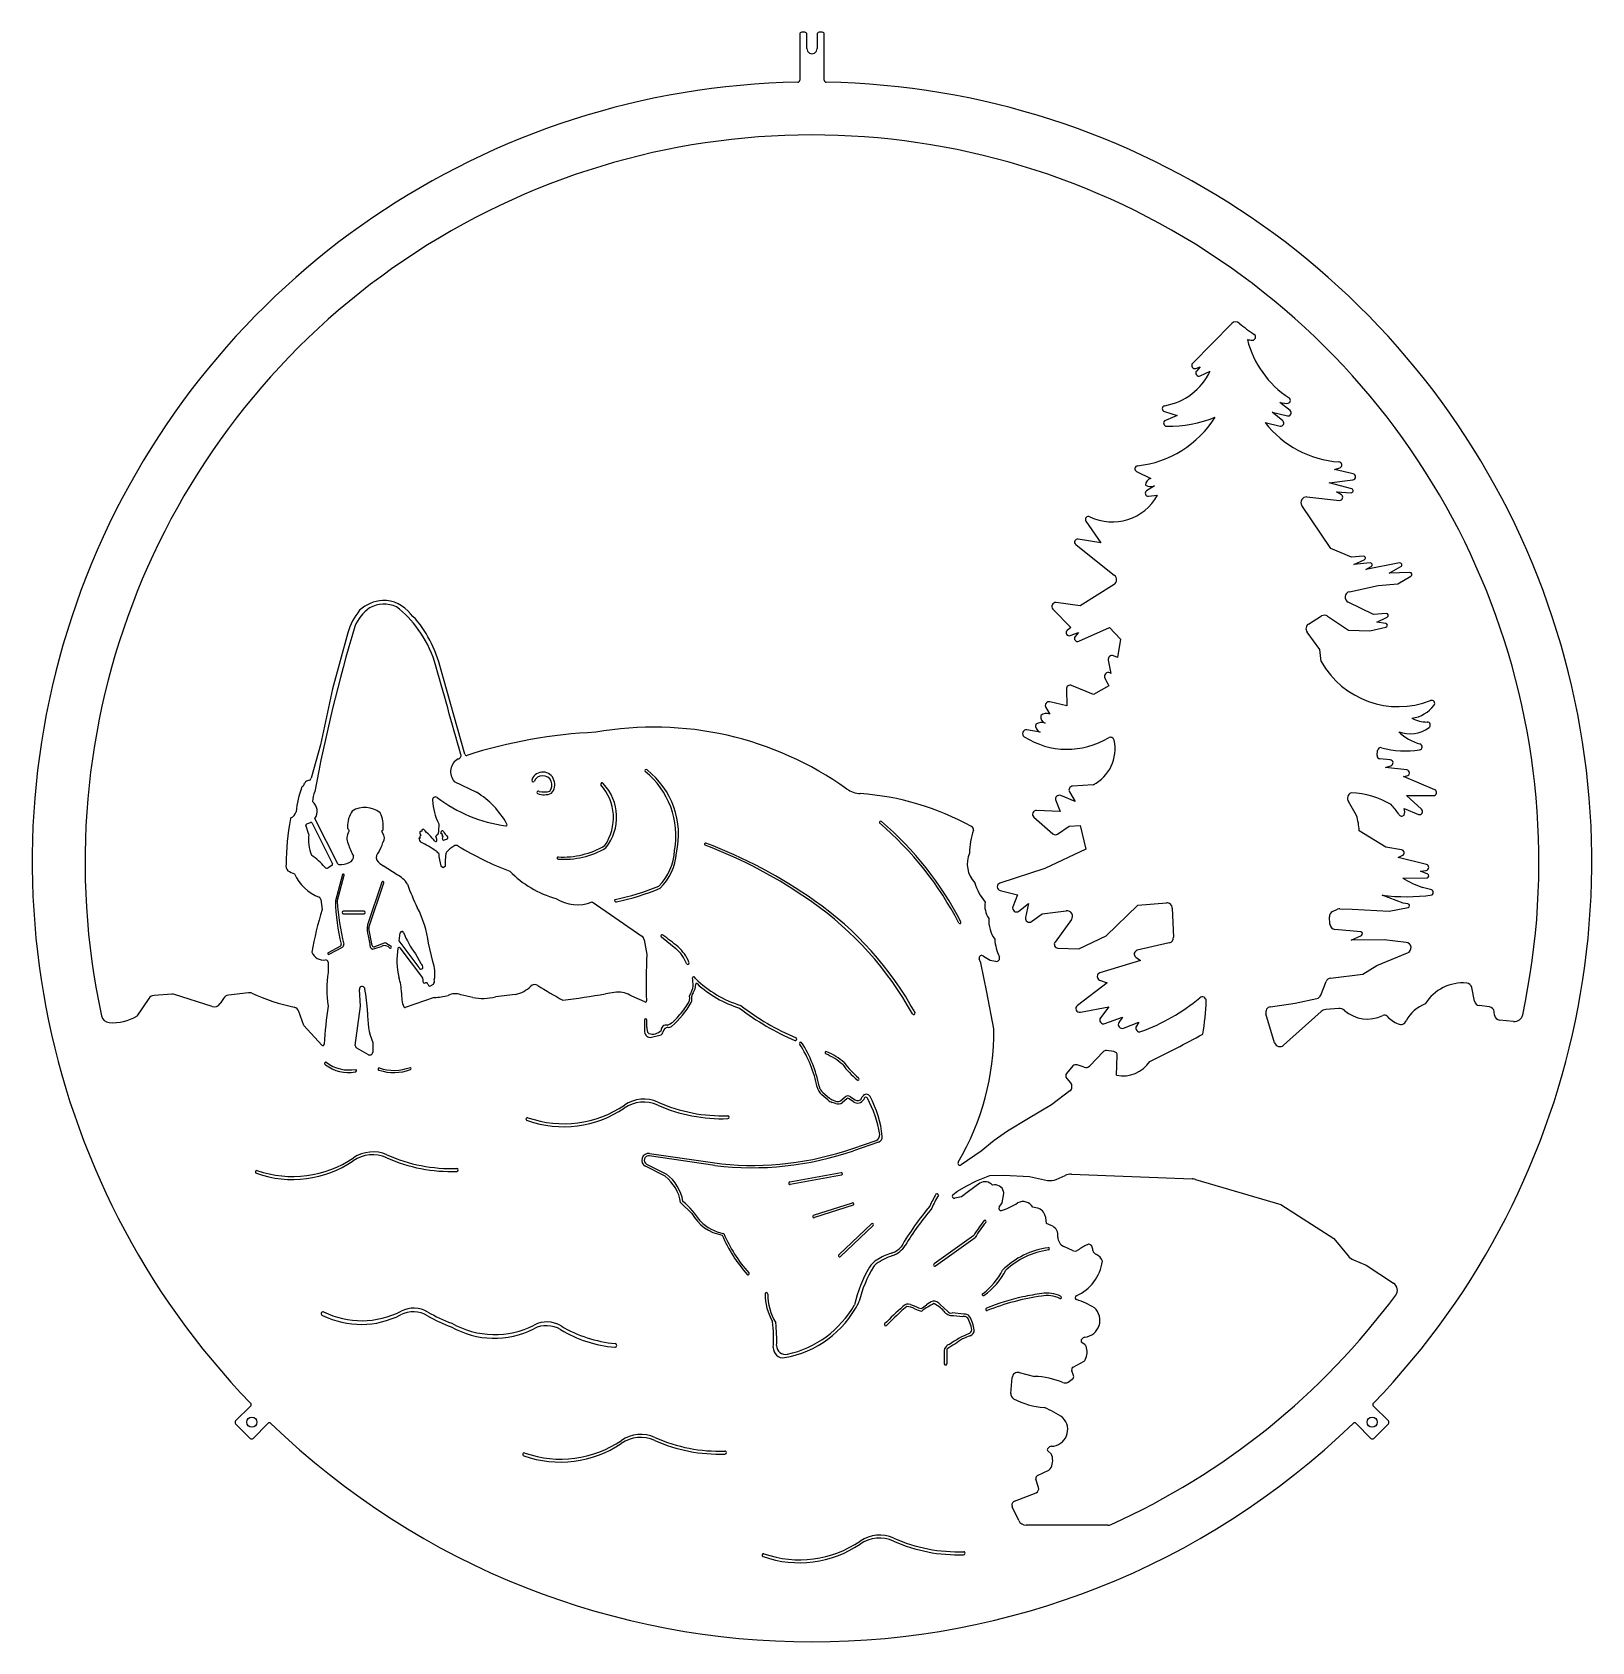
# Model space of a CAD drawing. Extents: x 0 to 13.3, y 0 to 13.8.
import ezdxf

# ---------------------------------------------------------------- set-up
doc = ezdxf.new("R2010")
doc.units = 0
doc.layers.add('WHITE', color=7, linetype='CONTINUOUS')

msp = doc.modelspace()

# ---------------------------------------------------------------- linework, layer by layer
at = {"layer": 'WHITE', "linetype": 'CONTINUOUS'}
for p, q in [((6.561859, 13.74359), (6.561859, 13.349444)), ((6.606215, 13.760435), (6.578704, 13.760435)), ((6.62306, 13.620065), (6.62306, 13.743591)), ((6.710651, 13.74359), (6.710651, 13.620065)), ((6.755008, 13.760435), (6.727496, 13.760435)), ((6.771853, 13.349444), (6.771852, 13.74359)), ((10.25489, 11.270178), (9.920503, 10.929106)), ((9.948145, 10.886497), (9.984377, 10.899958)), ((9.984377, 10.899958), (9.953674, 10.863114)), ((9.984472, 10.822783), (10.071617, 10.86257)), ((9.679808, 10.516477), (9.78913, 10.484526)), ((9.78913, 10.484526), (9.688646, 10.441463)), ((10.690802, 10.438661), (10.602193, 10.51345)), ((10.602193, 10.51345), (10.730904, 10.480248)), ((10.753771, 10.525675), (10.667739, 10.595292)), ((10.667739, 10.595292), (10.727786, 10.587555)), ((10.540063, 10.422968), (10.668169, 10.393419)), ((9.442427, 10.004445), (9.564793, 9.944461)), ((11.088982, 9.906599), (11.291595, 9.934622)), ((11.133328, 10.020576), (11.17865, 10.035913)), ((11.293545, 9.985829), (11.133328, 10.020576)), ((9.593876, 9.88215), (9.527739, 9.840815)), ((9.54476, 9.792928), (9.620812, 9.802442)), ((10.898703, 9.786945), (11.176058, 9.758307)), ((11.282207, 9.855425), (11.088982, 9.906599)), ((11.192655, 9.806175), (11.151242, 9.832405)), ((11.151242, 9.832405), (11.276892, 9.823484)), ((11.103735, 9.345489), (10.854691, 9.713408)), ((9.008555, 9.580466), (9.135634, 9.39446)), ((8.921187, 9.380072), (9.253529, 9.116757)), ((9.135634, 9.39446), (8.94154, 9.42615)), ((11.278933, 9.271235), (11.103735, 9.345489)), ((11.380125, 9.281944), (11.278933, 9.271235)), ((11.298187, 9.210621), (11.388465, 9.250923)), ((11.438129, 9.224188), (11.298187, 9.210621)), ((11.690764, 9.222892), (11.402416, 9.167127)), ((11.402416, 9.167127), (11.447962, 9.193996)), ((11.600945, 9.135024), (11.701928, 9.192812)), ((11.778821, 9.141176), (11.600945, 9.135024)), ((11.676541, 9.044927), (11.787689, 9.110942)), ((9.249377, 9.039697), (8.959016, 8.856691)), ((11.260989, 8.977166), (11.508286, 9.030188)), ((11.508286, 9.030188), (11.676541, 9.044927)), ((8.726761, 8.828775), (8.880043, 8.672429)), ((8.959016, 8.856691), (8.754257, 8.883787)), ((11.467052, 8.783353), (11.250284, 8.888383)), ((8.880043, 8.672429), (8.849194, 8.646251)), ((8.947247, 8.553969), (9.209091, 8.672429)), ((9.209091, 8.672429), (9.305612, 8.571518)), ((10.912084, 8.700713), (11.024066, 8.769624)), ((11.075018, 8.768733), (11.254025, 8.649756)), ((11.435194, 8.643727), (11.573228, 8.673777)), ((11.576004, 8.790484), (11.467052, 8.783353)), ((11.495623, 8.717009), (11.584119, 8.759604)), ((11.572134, 8.705752), (11.495623, 8.717009)), ((2.699124, 8.626001), (2.567678, 8.147504)), ((8.875165, 8.602044), (8.945856, 8.628553)), ((8.945856, 8.628553), (8.916764, 8.594612)), ((9.305612, 8.571518), (9.279287, 8.413576)), ((11.008472, 8.484517), (10.898887, 8.632279)), ((11.254025, 8.649756), (11.435194, 8.643727)), ((9.279287, 8.413576), (9.24399, 8.428708)), ((11.020049, 8.379834), (11.008472, 8.484517)), ((3.698055, 7.587592), (3.48435, 8.346199)), ((9.19928, 8.39243), (9.222256, 8.277572)), ((2.567678, 8.147504), (2.464157, 7.667341)), ((8.841691, 8.144291), (8.84495, 8.001172)), ((9.073087, 8.097692), (8.886681, 8.175073)), ((9.204709, 8.172273), (9.073087, 8.097692)), ((8.666096, 7.987093), (8.700168, 7.930971)), ((8.84495, 8.001172), (8.701486, 8.0356)), ((8.616808, 7.777421), (8.504705, 7.796438)), ((2.464157, 7.667341), (2.385546, 7.381855)), ((11.498702, 7.575946), (11.502618, 7.620707)), ((11.610475, 7.540047), (11.522357, 7.547755)), ((11.570062, 7.47483), (11.616023, 7.489304)), ((11.751499, 7.453645), (11.570062, 7.47483)), ((2.370832, 7.365913), (2.344907, 7.356486)), ((3.608323, 7.3553), (3.799917, 7.262482)), ((9.07027, 7.326074), (8.894096, 7.315059)), ((11.723786, 7.398366), (11.751824, 7.401992)), ((11.991327, 7.283758), (11.723786, 7.398366)), ((8.750336, 7.192287), (8.78852, 7.096848)), ((8.917456, 7.182807), (8.792997, 7.234416)), ((8.868144, 7.266021), (8.917456, 7.182807)), ((11.322654, 7.065328), (11.2546, 7.18256)), ((11.878542, 7.116782), (11.74966, 7.235689)), ((11.74966, 7.235689), (11.980871, 7.233817)), ((2.612078, 6.651062), (2.417203, 7.037313)), ((8.563402, 7.049582), (8.72663, 6.907906)), ((8.78852, 7.096848), (8.586297, 7.106638)), ((11.728339, 7.122968), (11.85118, 7.073517)), ((2.364364, 6.902086), (2.340888, 6.980059)), ((2.392773, 6.99977), (2.566038, 6.649877)), ((2.707971, 6.939381), (2.707419, 6.926676)), ((2.994608, 6.915275), (2.989911, 6.931519)), ((3.314244, 6.914191), (3.323842, 6.894284)), ((3.314357, 6.881377), (3.317932, 6.869461)), ((3.330935, 6.929155), (3.322485, 6.928505)), ((3.323842, 6.894284), (3.32303, 6.89421)), ((3.330684, 6.93554), (3.330935, 6.929155)), ((3.474555, 6.930928), (3.4716, 6.910242)), ((3.475141, 6.993048), (3.474555, 6.930928)), ((3.506471, 6.902558), (3.49465, 6.910242)), ((3.504107, 6.887192), (3.506471, 6.89783)), ((3.512972, 6.888374), (3.504107, 6.887192)), ((3.506471, 6.89783), (3.506471, 6.902558)), ((3.508835, 6.865324), (3.512972, 6.888374)), ((8.766242, 6.905573), (8.864929, 6.972685)), ((8.864929, 6.972685), (8.960433, 6.977467)), ((8.960433, 6.977467), (9.008192, 6.776885)), ((11.573411, 6.792776), (11.345059, 6.933067)), ((3.317932, 6.869461), (3.306703, 6.871234)), ((9.008192, 6.776885), (8.656761, 6.611932)), ((11.707326, 6.771092), (11.573411, 6.792776)), ((2.562261, 6.636888), (2.531125, 6.618008)), ((3.119092, 6.557532), (3.00199, 6.634665)), ((3.493468, 6.632458), (3.514745, 6.620637)), ((3.514745, 6.620637), (3.532476, 6.63364)), ((3.532476, 6.63364), (3.533658, 6.680331)), ((3.533658, 6.680331), (3.538586, 6.74088)), ((8.656761, 6.611932), (8.273026, 6.485933)), ((11.677523, 6.706031), (11.71346, 6.721508)), ((11.919892, 6.645875), (11.677523, 6.706031)), ((2.653648, 6.55887), (2.593127, 6.333805)), ((2.607395, 6.329968), (2.667917, 6.555033)), ((2.989438, 6.494511), (2.867678, 6.130115)), ((2.878444, 6.106387), (3.006254, 6.488892)), ((11.718676, 6.527831), (11.924736, 6.531953)), ((11.868076, 6.58896), (11.916714, 6.594782)), ((11.930596, 6.563251), (11.868076, 6.58896)), ((2.46741, 6.346579), (2.477842, 6.259991)), ((8.275078, 6.423529), (8.423016, 6.38549)), ((8.423016, 6.38549), (8.384449, 6.283835)), ((11.721764, 6.313669), (11.540042, 6.381948)), ((11.954935, 6.430947), (11.886707, 6.447361)), ((2.650659, 6.235333), (2.650659, 6.234647)), ((2.836881, 6.245333), (2.660659, 6.245333)), ((2.660659, 6.224647), (2.836881, 6.224647)), ((2.846881, 6.234647), (2.846881, 6.235333)), ((4.787114, 6.32524), (5.213168, 6.031514)), ((8.435054, 6.246795), (8.517972, 6.312443)), ((8.517972, 6.312443), (8.491951, 6.191029)), ((8.542889, 6.15791), (8.634848, 6.224788)), ((8.634848, 6.224788), (8.841227, 6.248783)), ((9.182704, 6.034865), (9.452974, 6.297832)), ((9.452974, 6.297832), (9.696227, 6.317294)), ((9.747236, 6.272215), (9.758069, 6.023014)), ((11.094307, 6.13367), (11.089938, 6.197459)), ((11.117295, 6.24362), (11.159707, 6.263194)), ((11.180867, 6.267527), (11.285321, 6.264551)), ((11.285321, 6.264551), (11.602313, 6.245546)), ((11.602313, 6.245546), (11.762472, 6.276896)), ((11.761256, 6.309005), (11.721764, 6.313669)), ((2.905691, 5.95327), (2.877944, 6.09894)), ((3.136803, 5.993725), (3.147164, 6.061068)), ((8.884816, 6.173856), (8.744464, 5.98247)), ((11.358802, 6.070426), (11.137358, 6.089798)), ((2.635, 5.94694), (2.531341, 5.890949)), ((2.538364, 5.877949), (2.652262, 5.93947)), ((2.871851, 6.036166), (2.88533, 5.965401)), ((3.010158, 5.973563), (2.925333, 5.942177)), ((3.067689, 5.945105), (3.022968, 5.972326)), ((3.307828, 5.765351), (3.136803, 5.993725)), ((3.142628, 5.931758), (3.336126, 5.676761)), ((3.424687, 5.815583), (3.389047, 5.972626)), ((5.2328, 6.001316), (5.256156, 5.877003)), ((5.378864, 6.026143), (5.503064, 5.925799)), ((8.76971, 5.93072), (8.948948, 5.925298)), ((8.948948, 5.925298), (9.182704, 6.034865)), ((9.721462, 5.974889), (9.447031, 5.911563)), ((11.275205, 5.99917), (11.364091, 6.039409)), ((11.559051, 6.000526), (11.275205, 5.99917)), ((11.746454, 5.979626), (11.559051, 6.000526)), ((2.529853, 5.809177), (2.529853, 5.721917)), ((3.277592, 5.881225), (3.32266, 5.797923)), ((8.110121, 5.805134), (8.096161, 5.839147)), ((8.162132, 5.552645), (8.110121, 5.805134)), ((8.132405, 5.861644), (8.191447, 5.827829)), ((8.191447, 5.827829), (8.236537, 5.817723)), ((9.474887, 5.823028), (9.128247, 5.71903)), ((9.434513, 5.854085), (9.474887, 5.823028)), ((11.377148, 5.708029), (11.496956, 5.78276)), ((11.496956, 5.78276), (11.758954, 5.888807)), ((3.339126, 5.668226), (3.339723, 5.645973)), ((5.671295, 5.669906), (5.664365, 5.680413)), ((9.126008, 5.657477), (9.190006, 5.633106)), ((11.016292, 5.528716), (11.061968, 5.644983)), ((11.100314, 5.674636), (11.377148, 5.708029)), ((1.194575, 5.53672), (1.041961, 5.526036)), ((1.538423, 5.430588), (1.216797, 5.534025)), ((1.850437, 5.548958), (1.677487, 5.527719)), ((2.806927, 5.435386), (2.797066, 5.576733)), ((3.438002, 5.507817), (3.189457, 5.421489)), ((3.35958, 5.632496), (3.363382, 5.633891)), ((3.382958, 5.622916), (3.38393, 5.618058)), ((3.405515, 5.607996), (3.429637, 5.621206)), ((3.766171, 5.507094), (3.663917, 5.531203)), ((4.132239, 5.532959), (3.961085, 5.512606)), ((4.994146, 5.55415), (4.902524, 5.539494)), ((5.238592, 5.470404), (5.125772, 5.519457)), ((5.639971, 5.488637), (5.639971, 5.518285)), ((8.221708, 5.239637), (8.162132, 5.552645)), ((9.190006, 5.633106), (8.935398, 5.439601)), ((12.330886, 5.47692), (12.306916, 5.594089)), ((0.99703, 5.500039), (0.895773, 5.349331)), ((1.634523, 5.500302), (1.606687, 5.455608)), ((2.322756, 5.268006), (2.279063, 5.388352)), ((2.76257, 5.098849), (2.806927, 5.435386)), ((8.961221, 5.381764), (9.204617, 5.428571)), ((9.204617, 5.428571), (9.133591, 5.335119)), ((10.622263, 5.12162), (10.547884, 5.36826)), ((10.586329, 5.428699), (10.796719, 5.45938)), ((11.020388, 5.388131), (10.699095, 5.100067)), ((10.796719, 5.45938), (10.982345, 5.499806)), ((11.170869, 5.413009), (11.058919, 5.404562)), ((12.458317, 5.428078), (12.371063, 5.439515)), ((12.502166, 5.356762), (12.499214, 5.385953)), ((2.476376, 5.10106), (2.322756, 5.268006)), ((5.23547, 5.315643), (5.23547, 5.214575)), ((5.256156, 5.25566), (5.256155, 5.315643)), ((9.170815, 5.284951), (9.321491, 5.340912)), ((9.321491, 5.340912), (9.290798, 5.294876)), ((9.329605, 5.246498), (9.46028, 5.29708)), ((9.46028, 5.29708), (9.440091, 5.263444)), ((12.665604, 5.30332), (12.544873, 5.314436)), ((2.910949, 5.123322), (2.910949, 5.039619)), ((5.293871, 5.168618), (5.365333, 5.185908)), ((2.875848, 5.018941), (2.774549, 5.075082)), ((9.156662, 5.044032), (9.042704, 4.924371)), ((9.248361, 5.045328), (9.184521, 5.053844)), ((9.270357, 4.844191), (9.276568, 5.01188)), ((8.89819, 4.922552), (8.843597, 4.858853)), ((8.993513, 4.912123), (8.933175, 4.932242)), ((6.759513, 4.695502), (6.816015, 4.647863)), ((8.871307, 4.710402), (8.715369, 4.590849)), ((8.844393, 4.81562), (8.877281, 4.779997)), ((6.802681, 4.632048), (6.749921, 4.676533)), ((6.870219, 4.600785), (6.840065, 4.610978)), ((6.846689, 4.630575), (6.876844, 4.620382)), ((6.913111, 4.627106), (6.950885, 4.658451)), ((6.963746, 4.642243), (6.926321, 4.611187)), ((7.022878, 4.616432), (6.985324, 4.643061)), ((6.996919, 4.660198), (7.034844, 4.633307)), ((7.090335, 4.646813), (7.097102, 4.659922)), ((7.113965, 4.647492), (7.108718, 4.637326)), ((8.715369, 4.590849), (8.518996, 4.474607)), ((8.518996, 4.474607), (8.338732, 4.365857)), ((7.015904, 4.218041), (7.214386, 4.286242)), ((7.23617, 4.271854), (7.022626, 4.198477)), ((8.225254, 4.28666), (8.111776, 4.195641)), ((8.338732, 4.365857), (8.225254, 4.28666)), ((5.836784, 4.072707), (5.275739, 4.154745)), ((5.278732, 4.175214), (5.894641, 4.085153)), ((8.111776, 4.195641), (7.942678, 4.077316)), ((5.412276, 3.979557), (5.243768, 4.06515)), ((5.253136, 4.083593), (5.421644, 3.998)), ((6.477179, 3.931163), (6.915932, 4.010936)), ((6.919632, 3.990584), (6.480879, 3.910811)), ((8.885316, 3.998358), (9.916101, 3.957454)), ((7.911418, 3.851071), (7.985887, 3.894215)), ((7.985887, 3.894215), (8.072177, 3.939725)), ((8.102911, 3.921403), (8.0048, 3.848707)), ((8.072177, 3.939725), (8.186063, 3.986143)), ((8.186063, 3.986143), (8.306816, 3.989372)), ((8.306816, 3.989372), (8.525497, 3.97696)), ((8.525497, 3.97696), (8.680395, 3.944749)), ((8.754447, 3.952975), (8.830937, 3.987713)), ((9.945237, 3.952662), (10.675665, 3.737593)), ((5.638697, 3.662542), (5.543975, 3.755543)), ((6.680927, 3.646322), (7.011835, 3.752029)), ((7.01813, 3.732324), (6.687222, 3.626617)), ((7.8734, 3.82399), (7.911418, 3.851071)), ((7.945106, 3.803197), (7.887005, 3.79213)), ((8.0048, 3.848707), (7.945106, 3.803197)), ((8.266252, 3.715113), (8.292632, 3.754024)), ((8.292632, 3.754024), (8.306292, 3.833887)), ((10.675665, 3.737593), (11.127802, 3.448579)), ((7.175441, 3.574198), (6.896631, 3.309213)), ((6.910881, 3.294218), (7.189692, 3.559203)), ((8.049835, 3.472952), (7.711588, 3.230297)), ((7.723646, 3.213489), (8.061893, 3.456144)), ((8.712563, 3.559573), (8.67089, 3.576241)), ((8.768292, 3.460338), (8.768292, 3.477259)), ((11.127802, 3.448579), (11.249691, 3.300171)), ((8.894099, 3.344811), (8.819143, 3.380148)), ((11.297339, 3.265124), (11.405515, 3.221269)), ((11.405515, 3.221269), (11.639199, 3.065596)), ((7.824902, 2.827508), (7.762836, 2.88304)), ((7.965238, 2.801287), (7.864185, 2.811066)), ((7.875228, 2.789215), (7.957283, 2.781274)), ((8.972594, 2.587284), (8.984909, 2.598268)), ((9.000964, 2.539333), (8.973715, 2.559899)), ((7.798176, 2.467188), (7.798176, 2.37554)), ((8.899163, 2.348646), (8.992322, 2.400242)), ((8.366293, 2.124166), (8.378527, 2.259223)), ((8.436844, 2.300888), (8.569706, 2.26841)), ((8.85709, 2.220526), (8.892529, 2.244302)), ((8.902543, 2.275916), (8.887218, 2.315852)), ((1.867308, 2.015795), (1.739474, 1.887961)), ((11.594237, 1.887961), (11.466403, 2.015795)), ((1.739474, 1.86414), (1.864141, 1.739474)), ((1.887961, 1.739474), (2.015795, 1.867308)), ((11.317916, 1.867308), (11.44575, 1.739474)), ((11.469571, 1.739474), (11.594237, 1.86414)), ((8.685589, 1.655781), (8.698641, 1.665879)), ((8.710545, 1.605968), (8.684797, 1.628384)), ((8.603699, 1.318279), (8.581487, 1.390966)), ((8.595691, 1.422847), (8.692222, 1.467819)), ((8.398637, 1.20281), (8.582717, 1.274894)), ((8.433757, 1.03751), (8.37939, 1.154885)), ((9.194763, 0.996395), (8.498112, 0.996395))]:
    msp.add_line(p, q, dxfattribs=at)
for centre in [(1.877635, 1.877635), (11.456076, 1.877635)]:
    msp.add_circle(centre, 0.043795, dxfattribs=at)
for centre, radius, start, end in [((6.606216, 13.743591), 0.016844, 0, 90.002041), ((6.578704, 13.74359), 0.016844, 90.000003, 179.999993), ((6.727496, 13.74359), 0.016844, 90, 179.999993), ((6.755008, 13.74359), 0.016844, 0, 90.000003), ((6.666856, 13.620065), 0.043795, 179.999991, 360), ((6.545014, 13.349444), 0.016845, -88.954673, 0), ((6.788696, 13.349444), 0.016844, 180, 268.954339), ((6.666856, 6.666856), 6.666856, 91.044537, 223.955455), ((6.666856, 6.666856), 6.666856, -43.955481, 88.955469), ((6.666856, 6.666856), 6.214725, -12.140159, 192.2323), ((10.288654, 11.237077), 0.047282, 49.643015, 135.567592), ((11.309947, 12.43892), 1.529888, -130.356974, -124.286025), ((10.433464, 11.153371), 0.026022, -92.634319, 55.713963), ((11.193899, 11.332076), 0.828804, -166.070848, -122.778296), ((10.44555, 11.416099), 0.289027, -101.188614, -92.633868), ((9.939085, 10.910891), 0.026021, 135.5708, 290.376478), ((9.589109, 11.093995), 0.535136, -79.942466, -25.623691), ((9.973665, 10.846455), 0.026022, 140.195164, 294.538083), ((10.731109, 10.613364), 0.026022, -97.337809, 57.227846), ((9.353102, 10.946516), 0.8982, -83.739864, -32.198605), ((9.687109, 10.541454), 0.026022, 100.057087, 253.706394), ((9.700621, 11.543793), 1.152271, -90.087724, -69.020937), ((10.737403, 10.505446), 0.026022, -104.462816, 51.022614), ((9.698896, 10.417545), 0.026022, 113.19848, 269.912328), ((11.23414, 10.964951), 0.880619, -142.014863, -94.037416), ((10.674017, 10.418776), 0.026022, -102.988696, 49.833595), ((9.453881, 10.027811), 0.026022, 96.259897, 243.886001), ((11.170306, 10.060561), 0.026022, -71.297246, 85.962205), ((9.572082, 9.891963), 0.053002, 97.905459, 182.785984), ((11.288029, 9.960398), 0.026022, -82.124709, 77.763226), ((9.234247, 10.015695), 0.441485, -115.899584, -28.883859), ((9.541531, 9.818749), 0.026022, 122.005183, 277.128094), ((9.563271, 9.955583), 0.079556, -123.688179, -67.374496), ((10.893847, 9.739913), 0.047283, 84.10543, 214.093774), ((11.178731, 9.784192), 0.026022, -95.895163, 57.650125), ((11.278044, 9.839705), 0.016262, -94.060819, 75.166605), ((9.030042, 9.595145), 0.026022, 64.099386, 214.339409), ((8.937347, 9.400468), 0.026022, 80.727475, 231.610075), ((11.381836, 9.265773), 0.016262, -65.945029, 96.040765), ((11.439699, 9.208002), 0.016262, -59.462333, 95.539024), ((11.693852, 9.206926), 0.016262, -60.221961, 100.945593), ((9.224166, 9.079697), 0.047282, -57.778128, 51.60976), ((11.779383, 9.124924), 0.016262, -59.286758, 91.98096), ((11.270901, 8.930934), 0.047283, 102.100902, 244.148353), ((3.223314, 8.475964), 0.54524, 141.049232, 164.027457), ((3.085026, 8.547559), 0.353233, 124.488611, 158.014796), ((3.015555, 8.584659), 0.318686, 93.533539, 132.735902), ((3.008804, 8.613348), 0.257122, 66.023542, 118.780604), ((3.001213, 8.611065), 0.291722, 37.388951, 91.040834), ((2.590455, 8.151361), 0.871238, 35.345288, 53.122667), ((8.749977, 8.851549), 0.032521, 82.436545, 224.448875), ((16.436452, 4.619484), 14.268863, 163.467593, 169.29914), ((2.734575, 8.255947), 0.729193, 27.436245, 46.88042), ((10.936865, 8.660444), 0.047283, 121.607323, 216.561767), ((11.048846, 8.729355), 0.047283, 56.389988, 121.60655), ((11.569768, 8.689663), 0.016259, -77.714295, 81.633609), ((11.577067, 8.774257), 0.016262, -64.299911, 93.746019), ((2.508839, 8.083374), 0.977176, 17.69758, 35.828467), ((2.587849, 8.116172), 0.925541, 14.390678, 30.932802), ((8.866028, 8.626409), 0.026021, 130.310681, 290.555756), ((8.936521, 8.577677), 0.026022, 139.399203, 294.341454), ((9.231176, 8.39881), 0.032528, 66.800924, 191.310144), ((-304.462993, -79.000576), 320.061793, 15.69602, 15.843632), ((9.199457, 8.253319), 0.033287, 46.76946, 191.344917), ((11.680549, 8.753788), 0.759018, -150.482868, -68.810269), ((8.874211, 8.145031), 0.032528, 67.456717, 181.302087), ((10.508935, 8.882485), 1.485061, -154.65465, -151.429618), ((8.693891, 8.003978), 0.032521, 76.493699, 211.278719), ((11.760301, 8.175164), 0.28123, -82.709647, -36.929679), ((11.964308, 8.021826), 0.026022, -36.929676, 111.189906), ((8.633668, 7.829904), 0.055125, 163.983875, 252.189868), ((8.626829, 7.777217), 0.082094, 65.641122, 124.202088), ((8.681341, 7.907155), 0.058892, 169.438808, 249.470725), ((8.672768, 7.859885), 0.076184, 68.921039, 130.34571), ((11.92743, 8.138423), 0.275579, -118.487023, -90.07147), ((11.927057, 7.836825), 0.026022, -53.903079, 89.935157), ((4.998481, 3.610906), 4.168552, 92.481356, 107.906186), ((5.315707, 4.987755), 2.831873, 54.394147, 100.122286), ((8.499269, 7.764368), 0.032527, 80.379389, 237.596135), ((8.848897, 8.315219), 0.684967, -122.403539, -59.018665), ((8.911154, 7.634026), 0.346629, -62.675035, 12.14117), ((9.218231, 7.700089), 0.032528, 12.140191, 120.981282), ((11.980099, 8.086709), 0.427149, -134.124949, -105.672735), ((11.779343, 8.039428), 0.276756, -110.436674, -53.904849), ((3.640072, 7.575141), 0.026536, -88.062268, 26.258338), ((3.712277, 7.591598), 0.014776, -164.268405, -72.093808), ((11.524625, 7.573678), 0.026022, 175.000006, 265.000002), ((11.528541, 7.618439), 0.026022, 74.741374, 175.000006), ((11.743103, 8.405002), 0.78928, -105.258174, -81.366519), ((11.857679, 7.650387), 0.026022, -81.366913, 74.328685), ((3.704267, 7.438515), 0.127003, 119.893556, 220.936118), ((4.365934, 7.336717), 0.099198, 16.925797, 158.117476), ((5.249028, 7.446301), 0.010823, 47.733592, 216.350528), ((4.797857, 6.890886), 0.7051, -10.28732, 51.133766), ((4.820692, 6.89987), 0.705099, -12.787306, 51.843863), ((11.608207, 7.514124), 0.026022, -72.520262, 85.000004), ((11.748481, 7.427798), 0.026022, -82.619514, 83.339919), ((3.051331, 7.017553), 0.799207, 158.70745, 174.466425), ((2.262489, 7.364205), 0.071679, -51.938461, -18.304214), ((2.352986, 7.334269), 0.023641, 109.982505, 161.696101), ((2.362753, 7.388131), 0.023641, -70.017515, -15.395374), ((4.284621, 7.366083), 0.01316, 144.689328, 305.361265), ((4.365423, 7.325328), 0.079104, -42.139307, 157.694936), ((4.364204, 7.326129), 0.104381, -44.056034, 22.217169), ((4.872161, 7.331315), 0.011949, 28.864517, 207.243658), ((4.549424, 7.044867), 0.419957, -34.531295, 41.994927), ((4.576802, 7.049271), 0.419957, -38.5313, 43.262188), ((8.896117, 7.282603), 0.032519, 93.562725, 210.658785), ((2.608652, 7.181284), 0.211909, 155.563878, 179.503604), ((2.327358, 7.099049), 0.109011, -34.494585, 50.463556), ((3.446878, 7.198973), 0.023641, 52.686137, 192.52877), ((3.950494, 7.221554), 0.527423, -176.988503, -154.326053), ((4.205962, 8.193783), 1.2277, -127.345879, -97.344911), ((3.41256, 6.633467), 0.738718, 28.938661, 58.374574), ((4.327278, 7.260741), 0.011886, 52.559376, 236.406556), ((4.376283, 7.413198), 0.171608, -108.898259, -68.485249), ((4.375585, 7.431248), 0.166226, -104.308318, -73.037609), ((7.09582, 7.486729), 0.236412, -123.760723, -93.971399), ((6.921114, 4.97027), 2.286104, 60.965565, 86.028588), ((8.780538, 7.204368), 0.032528, 67.479215, 201.802175), ((11.292493, 7.211847), 0.047892, 109.440961, 217.69916), ((11.258622, 6.560876), 0.696363, 58.82818, 88.524449), ((10.376459, 6.089731), 1.637829, 37.050506, 40.651134), ((11.981081, 7.259839), 0.026022, -90.461967, 66.810998), ((4.302242, 6.642696), 2.131651, 169.338448, 179.941108), ((2.217217, 7.035216), 0.01, 117.189371, 169.338448), ((2.172578, 7.122115), 0.087693, -62.81063, -18.272687), ((2.939957, 6.964784), 0.24541, 145.912416, 179.879594), ((2.844691, 6.926877), 0.206013, 51.095947, 121.609556), ((2.75664, 6.973398), 0.24541, -7.670042, 27.626543), ((8.584735, 7.074143), 0.032532, 87.248621, 229.022085), ((10.768377, 6.903406), 0.577444, 2.94434, 16.28472), ((11.709688, 7.086776), 0.028003, -158.58887, -45.317788), ((11.665755, 7.093747), 0.069069, -22.904198, 25.028823), ((11.860897, 7.097656), 0.026022, -111.927473, 47.305739), ((2.350464, 6.982942), 0.01, 105.792697, 196.755711), ((2.289965, 7.196844), 0.212293, -74.207301, -65.027988), ((2.728348, 6.861474), 0.366243, 173.633542, 201.676758), ((2.383812, 6.995332), 0.01, 26.344279, 114.972013), ((2.794112, 6.870243), 0.103442, 146.937847, 207.776911), ((2.737933, 6.971334), 0.043803, -172.081524, -133.158216), ((2.96812, 6.965248), 0.040156, -57.13496, -37.786235), ((2.9467, 6.871208), 0.065093, -37.152727, 42.608688), ((3.323252, 6.918534), 0.01, 94.398476, 205.740334), ((3.323935, 6.884251), 0.01, 95.19419, 196.699778), ((3.340677, 6.935932), 0.01, 47.289181, 182.245607), ((2.5464, 6.075509), 1.180984, 40.686538, 47.289177), ((3.472043, 6.871382), 0.027344, 104.711952, 144.679238), ((3.357388, 6.842463), 0.102606, 5.871092, 25.844119), ((3.456247, 6.910376), 0.015354, -54.794302, -0.499718), ((3.276656, 6.948473), 0.221321, -9.947261, -6.297051), ((3.506582, 6.923101), 0.01, 32.151846, 173.702952), ((3.729932, 7.06349), 0.253807, -147.848155, -134.661757), ((3.544496, 6.875852), 0.01, -61.19174, 45.338243), ((4.050289, 6.986074), 0.01, -97.344908, 28.938659), ((7.252411, 7.006136), 0.009707, 40.388761, 217.180878), ((5.384925, 4.831905), 2.856656, 27.35653, 49.381132), ((5.40305, 4.841493), 2.856656, 27.354704, 49.460309), ((8.66765, 6.730015), 0.6541, 161.384167, 178.926409), ((8.019699, 6.942901), 0.028369, -8.275802, 67.313442), ((8.747951, 6.932472), 0.032528, -130.955343, -55.784714), ((3.117794, 6.938006), 0.431097, -164.394531, -149.536408), ((3.002372, 6.705672), 0.061288, 127.898612, 203.031311), ((2.642594, 6.940399), 0.372156, -30.051027, -16.951022), ((3.349404, 6.869682), 0.042729, 177.918786, 232.334121), ((2.983349, 6.11037), 0.801183, 54.525324, 64.89346), ((3.449508, 6.851936), 0.01, -139.313463, 5.871094), ((3.393672, 6.672595), 0.10549, 39.288371, 58.804844), ((3.518382, 6.862193), 0.010047, 161.847454, 259.310139), ((3.440432, 7.06508), 0.225955, -70.322016, -61.191734), ((3.553313, 6.739681), 0.014776, 140.058614, 175.346298), ((3.728585, 6.592921), 0.243377, 120.363132, 140.059477), ((3.623488, 6.772319), 0.035462, 58.81687, 120.363111), ((5.025651, 9.089104), 2.672591, -121.183134, -110.62381), ((4.537205, 7.410503), 0.701955, -93.32339, -59.318247), ((4.547135, 7.391354), 0.701955, -94.111964, -59.318252), ((5.017958, 6.791991), 0.474435, -44.32879, -3.26546), ((5.035183, 6.779095), 0.474435, -45.328796, -4.265398), ((5.757283, 6.818722), 0.008876, 77.257424, 235.023989), ((4.241889, 2.867954), 4.222816, 54.968636, 69.043824), ((4.264812, 2.87784), 4.222816, 54.968643, 69.274333), ((11.703167, 6.745408), 0.026022, -66.698454, 80.801593), ((2.236892, 6.634011), 0.067185, 170.684361, 218.489473), ((1.884578, 6.062959), 0.832659, 42.206283, 52.799844), ((2.518867, 6.638223), 0.023641, -137.793311, -58.768408), ((2.557076, 6.645439), 0.01, -58.768195, 26.344282), ((2.621006, 6.655567), 0.01, -153.227652, -93.787505), ((2.633601, 6.84582), 0.200669, -93.787508, -67.214327), ((2.693842, 6.710909), 0.053059, -70.770137, 9.256685), ((3.071999, 6.77494), 0.156775, -143.503421, -116.523127), ((3.940183, 6.763287), 0.465479, -177.05762, -163.676305), ((4.496353, 6.700463), 0.009268, 89.017287, 272.76816), ((8.226348, 6.649553), 0.232014, 156.445597, 223.521352), ((11.913623, 6.62062), 0.026022, -83.178661, 76.060316), ((2.407572, 6.991034), 0.457077, -119.239984, -111.060349), ((2.589183, 6.719132), 0.37886, -155.909399, -111.15274), ((2.660725, 6.556736), 0.007391, -13.319738, 163.218015), ((2.997662, 6.491152), 0.008884, -14.735213, 157.783157), ((3.04119, 6.385054), 0.189254, 28.59546, 65.69305), ((4.989884, 7.131254), 1.899272, -159.806307, -153.329383), ((4.694657, 7.171543), 0.844586, -136.277127, -104.938236), ((8.540446, 6.638088), 0.50462, -162.908772, -141.412309), ((8.283177, 6.455031), 0.032527, 108.185288, 255.581303), ((12.279954, 7.484177), 1.108887, -120.4086, -110.770906), ((11.924411, 6.548212), 0.016262, -88.852965, 67.646048), ((2.443939, 6.343751), 0.023641, 6.869801, 68.848228), ((4.115357, 6.347605), 1.522293, -179.480614, -165.391668), ((4.486652, 6.435577), 1.882221, -176.783522, -165.531562), ((4.661041, 6.637751), 0.336983, -123.114532, -68.029744), ((4.990409, 6.336781), 0.011019, 126.28727, 296.207972), ((4.580645, 8.322206), 2.017256, -78.46911, -67.354671), ((4.592033, 8.303437), 2.017256, -78.46911, -67.354671), ((5.043208, 3.994438), 2.861687, 28.929297, 54.897082), ((11.743965, 8.114127), 1.744141, -96.714315, -82.630413), ((11.951577, 6.405004), 0.026159, -51.991732, 82.625008), ((5.553739, 5.332538), 3.212679, 163.220744, 169.900345), ((2.660659, 6.235333), 0.01, 90, 180), ((2.660659, 6.234647), 0.01, 180, 270), ((2.836881, 6.235333), 0.01, 0, 90), ((2.836881, 6.234647), 0.01, -90, 0), ((2.387537, 5.825611), 1.012244, 8.351004, 26.593259), ((5.020286, 3.984552), 2.861687, 28.929297, 54.897082), ((8.347487, 6.29563), 0.203377, 172.166251, 213.17628), ((8.414863, 6.272299), 0.032528, 159.227828, 308.368124), ((8.846687, 6.201817), 0.047282, -36.254346, 96.631945), ((9.699998, 6.270162), 0.047282, 2.488795, 94.573747), ((11.137109, 6.20069), 0.047282, 114.77499, 183.918348), ((11.179521, 6.220264), 0.047282, 88.36824, 114.77575), ((11.759349, 6.292855), 0.016262, -78.926787, 83.264176), ((3.026737, 6.090113), 0.164012, 165.883406, 199.203222), ((2.892458, 6.101705), 0.014776, 161.52344, 190.784355), ((3.161768, 6.058822), 0.014776, 20.355431, 171.253811), ((3.816328, 6.30167), 0.683382, -159.644599, -142.03044), ((7.930518, 6.150649), 0.010354, -144.342975, 19.590184), ((8.472415, 6.173299), 0.295359, 177.857839, 214.592899), ((8.523756, 6.18421), 0.032528, 167.898083, 306.03631), ((11.141479, 6.136901), 0.047283, -176.080926, -94.999785), ((11.357384, 6.054226), 0.016265, -65.647356, 85.000004), ((2.627978, 5.95994), 0.014776, -61.624524, 14.608327), ((2.641027, 5.960271), 0.023641, -61.624524, 12.308022), ((2.929116, 5.960013), 0.044116, 172.985367, 242.332983), ((2.920205, 5.956035), 0.014776, -169.215267, -69.695653), ((2.811754, 6.355979), 0.445693, -77.445825, -67.090513), ((3.012472, 5.893297), 0.058821, 38.555485, 117.564821), ((3.015286, 5.959705), 0.014776, 58.671422, 110.304344), ((3.061604, 5.93843), 0.009032, -110.30442, 47.648042), ((3.796714, 5.82536), 0.678145, 171.161628, 192.279153), ((3.135078, 5.927362), 0.008737, 30.210995, 165.457787), ((5.186331, 5.992586), 0.047282, 10.640602, 55.417783), ((5.385027, 6.034212), 0.010154, 49.49435, 232.632221), ((3.422502, 3.3665), 3.321954, 50.812058, 53.646912), ((5.287482, 5.675069), 0.330668, 21.785926, 49.310544), ((5.290545, 5.678085), 0.350174, 21.980601, 48.727994), ((8.661175, 6.040435), 0.433303, -175.390287, -154.870949), ((8.770695, 5.963233), 0.032529, 143.744344, 268.264914), ((9.710831, 6.02096), 0.047282, -77.006111, 2.489133), ((11.741214, 5.932635), 0.047282, -67.963532, 83.636765), ((2.492815, 5.93861), 0.11055, -157.282007, -82.50121), ((2.509853, 5.809177), 0.02, 0, 97.49879), ((2.534713, 5.884373), 0.00739, 117.144133, 299.607389), ((3.300635, 5.765246), 0.039407, -10.650902, 56.019068), ((3.163494, 5.714474), 0.280079, -11.540774, 21.161573), ((8.62121, 5.648098), 3.372831, 176.108505, 182.855504), ((5.60496, 5.803362), 0.011821, -151.894324, 29.331798), ((8.117611, 5.845033), 0.022244, 48.312456, 195.343785), ((8.242742, 5.845406), 0.028369, -102.633444, 22.864375), ((9.454346, 5.879868), 0.032528, 102.994657, 232.431966), ((3.457844, 5.578651), 0.938985, 171.22382, 188.776175), ((2.716656, 5.538075), 0.441262, 1.516462, 18.917661), ((3.325172, 5.768385), 0.017607, -170.074858, -36.297285), ((3.324355, 5.66783), 0.014776, 1.535712, 37.192095), ((3.354493, 5.646369), 0.014776, -178.463828, -69.863456), ((3.397869, 5.647802), 0.041431, -39.936325, 14.878707), ((5.655811, 5.675536), 0.009847, 29.686843, 178.156063), ((2.564775, 5.376043), 3.095746, 4.311745, 5.557558), ((6.339372, 6.352817), 0.955351, -134.370869, -107.184154), ((9.137587, 5.687875), 0.032525, 106.688614, 249.146041), ((11.105977, 5.627694), 0.047282, 96.87855, 158.552077), ((1.046088, 5.467078), 0.059103, 94.004153, 146.103894), ((1.198702, 5.477761), 0.059103, 72.171815, 94.003854), ((1.684691, 5.469057), 0.059103, 97.001359, 148.08525), ((1.857641, 5.490296), 0.059103, 69.003986, 97.001359), ((2.611105, 7.138168), 1.752974, -114.691986, -102.217104), ((2.821033, 5.579178), 0.024091, 19.794649, 185.824649), ((1.311188, 5.305533), 1.558207, 2.863462, 10.419335), ((3.452096, 5.53294), 0.294813, 176.730723, 200.986316), ((3.368469, 5.620018), 0.014776, 11.310845, 110.136959), ((3.398419, 5.620956), 0.014776, -168.689155, -61.295214), ((3.40332, 6.171055), 0.664144, -87.006674, -76.73875), ((3.616305, 5.42082), 0.120214, 66.667751, 120.291476), ((3.848593, 6.041539), 0.540763, -98.767173, -77.993374), ((4.062225, 5.814893), 0.290497, -76.053461, -46.515192), ((4.297032, 5.569258), 0.049329, 58.261584, 135.029385), ((5.757298, 7.810672), 2.625814, -123.109234, -117.722148), ((3.801418, 11.835605), 6.39167, -83.402239, -80.080051), ((5.00544, 5.329959), 0.224475, 57.584155, 92.883874), ((5.532961, 5.503664), 0.088556, -39.944053, 12.84875), ((5.408865, 5.652192), 0.246741, -31.476354, -10.130802), ((5.687253, 5.518285), 0.047282, 142.672202, 180.000005), ((5.559605, 5.615625), 0.113245, -37.327807, 3.786999), ((5.67877, 5.622989), 0.006168, 34.891614, 178.931224), ((6.329561, 6.330595), 0.955351, -132.52498, -107.184154), ((8.884292, 6.833842), 1.723587, -69.808212, -50.377252), ((10.00422, 5.481176), 0.032529, -1.545088, 129.622408), ((10.972283, 5.546005), 0.047282, -77.713965, -21.447931), ((12.23212, 5.254168), 0.378952, 85.075136, 148.114797), ((12.260593, 5.584613), 0.047282, 11.561553, 85.075129), ((1.556518, 5.486853), 0.059103, -107.828322, -31.914978), ((2.223508, 5.368182), 0.059103, 19.953688, 73.649001), ((5.856686, 4.93472), 3.364296, 171.4416, 177.03991), ((3.510676, 5.357305), 0.643755, 177.679052, 201.313169), ((3.186176, 5.430935), 0.01, -159.013688, -70.846129), ((5.24258, 5.479575), 0.01, -113.498723, 2.855509), ((4.976722, 5.835568), 0.754231, -49.550962, -29.389552), ((4.966518, 5.85483), 0.754231, -43.551172, -32.750199), ((5.592688, 5.488637), 0.047282, -29.389529, 0), ((7.386087, 7.159526), 2.19673, -127.549124, -113.193812), ((7.395898, 7.181749), 2.19673, -127.549124, -113.196647), ((7.535713, 5.375244), 0.012583, -149.386061, 16.043631), ((8.955079, 5.413707), 0.032524, 127.236248, 280.88541), ((8.067139, 5.53343), 1.970314, -9.895693, -1.545214), ((10.593152, 5.381912), 0.047282, 98.296946, 196.781753), ((11.063813, 5.339696), 0.06505, 94.314844, 131.878262), ((11.175765, 5.348142), 0.065051, 49.155615, 94.316026), ((11.414624, 5.624444), 0.300186, -130.842698, -63.999095), ((12.033438, 5.149328), 0.32891, 111.977092, 150.805604), ((12.377209, 5.486396), 0.047282, -168.438452, -97.468074), ((12.452171, 5.381196), 0.047282, 5.774692, 82.532293), ((0.663592, 5.36536), 0.072, -167.768368, -93.368461), ((0.684256, 5.716419), 0.423666, -93.368621, -60.049289), ((5.245813, 5.31538), 0.010346, 1.456405, 178.543595), ((5.314241, 5.241117), 0.059878, 165.943801, 223.179981), ((5.421003, 5.229376), 0.043406, 77.530393, 183.88103), ((5.438419, 5.208027), 0.045539, 95.689764, 167.499974), ((5.34607, 5.467564), 0.213183, -66.705347, -38.394063), ((5.441505, 5.290396), 0.037826, -101.592687, -49.550962), ((6.027813, 5.216108), 2.194021, -30.55159, 0.614444), ((9.159499, 5.315449), 0.032529, 142.792805, 290.357277), ((9.317863, 5.276833), 0.032528, 146.309277, 291.160815), ((9.467984, 5.246708), 0.032528, 149.03649, 290.194892), ((11.560481, 5.325404), 0.032528, 44.326913, 116.00027), ((11.813117, 5.572172), 0.320631, -135.673131, -115.160808), ((11.697659, 5.330611), 0.052933, -113.211278, -23.198044), ((12.549208, 5.361519), 0.047282, -174.226032, -95.260528), ((12.672205, 5.375017), 0.072, -95.260437, -12.139929), ((2.485074, 5.109064), 0.011821, -137.380037, -2.960086), ((2.786009, 5.09576), 0.023641, 172.491402, 241.00401), ((5.282752, 5.214575), 0.047282, -179.999995, -76.399321), ((5.302784, 5.300275), 0.105184, -107.829789, -44.585574), ((5.356438, 5.222673), 0.037826, -76.399126, -7.274332), ((6.524474, 5.152042), 0.012228, -106.887675, 59.760772), ((6.572143, 5.114622), 0.011619, 61.152779, 217.757044), ((5.672078, 4.533348), 1.05987, 11.351517, 32.801254), ((5.686548, 4.551138), 1.05987, 10.817266, 32.769179), ((4.171656, 15.947384), 12.234463, -63.893923, -61.506936), ((10.667531, 5.135272), 0.047282, -163.218162, -48.121197), ((2.510916, 4.944121), 0.011077, 69.900778, 259.052666), ((2.707856, 5.202769), 0.314525, -127.882769, -79.363519), ((2.887307, 5.039619), 0.023641, -118.994718, 0), ((6.789072, 5.035525), 0.010322, 65.645543, 243.833319), ((6.577331, 4.540127), 0.528444, 48.176124, 66.916332), ((6.582492, 4.548771), 0.539096, 48.266236, 66.977458), ((9.180217, 5.021599), 0.032531, 82.397605, 136.397266), ((9.244062, 5.013085), 0.032528, -2.121283, 82.404689), ((9.325693, 5.114949), 0.276353, -101.550747, -33.836259), ((2.701946, 5.181491), 0.314525, -127.882769, -79.363519), ((2.761622, 4.883379), 0.011128, -98.381224, 67.33467), ((2.966189, 4.896011), 0.00948, 85.937601, 274.062399), ((3.092638, 5.283962), 0.398845, -108.38218, -69.331362), ((3.092638, 5.265049), 0.398845, -108.38218, -69.331362), ((3.228926, 4.901331), 0.010468, -64.607821, 64.607821), ((7.548605, 5.39743), 0.773212, -143.169005, -129.997307), ((7.649959, 5.500204), 0.896478, -142.22607, -130.715701), ((7.059042, 4.812346), 0.010378, -135.650237, 53.737077), ((8.868295, 4.837684), 0.032528, 139.399012, 222.710202), ((8.922888, 4.901383), 0.032528, 71.563518, 139.399012), ((9.008464, 4.956979), 0.047283, -108.434259, -43.601992), ((6.824211, 4.764644), 0.115251, -168.648494, -130.135432), ((6.820469, 4.767799), 0.094565, -169.182751, -130.135535), ((7.130714, 4.642573), 0.037826, 28.308016, 152.699411), ((8.842538, 4.747926), 0.047282, -52.523544, 42.710541), ((4.542354, 5.328676), 0.925348, -109.460452, -55.842903), ((4.544127, 5.35409), 0.925348, -109.290087, -55.842851), ((5.227825, 4.318411), 0.295515, 66.031366, 124.157116), ((5.229598, 4.343825), 0.295515, 66.031366, 124.157116), ((5.898901, 5.827897), 1.356421, -113.968626, -87.973688), ((5.900675, 5.853311), 1.356421, -113.968636, -88.018056), ((6.876971, 4.72016), 0.115251, -130.135694, -108.676796), ((6.876971, 4.72016), 0.094565, -130.135535, -108.676939), ((6.888956, 4.656215), 0.058512, -108.677039, -50.314113), ((6.888956, 4.656215), 0.037826, -108.676653, -50.313936), ((6.97504, 4.629342), 0.037826, 54.660944, 129.686064), ((6.97504, 4.629342), 0.017146, 53.144138, 131.201957), ((7.056723, 4.664162), 0.058512, -125.33989, -27.300246), ((7.056723, 4.664162), 0.037826, -125.339889, -27.300584), ((7.127095, 4.640715), 0.014776, 29.257463, 152.700361), ((6.349451, 4.20508), 0.906127, 8.427984, 29.257478), ((6.366252, 4.230814), 0.906127, 5.730528, 28.308007), ((4.233803, 4.468879), 0.01269, 68.581396, 271.198989), ((5.946073, 4.485046), 0.012746, -86.451518, 83.183755), ((7.199021, 4.330958), 0.047282, -71.036919, 8.427979), ((7.220805, 4.31657), 0.047282, -71.036919, 5.730537), ((2.227289, 4.903135), 0.925348, -109.290074, -55.842879), ((2.910987, 3.867455), 0.295514, 66.031366, 124.157106), ((2.912761, 3.892869), 0.295515, 66.031366, 124.157137), ((3.582064, 5.376941), 1.356421, -113.968636, -87.973667), ((3.583837, 5.402355), 1.356421, -113.968613, -88.018026), ((5.270266, 4.117318), 0.058512, 81.680901, 243.072007), ((5.270266, 4.117318), 0.037826, 81.6809, 243.072007), ((6.158363, 6.693971), 2.640916, -96.994149, -70.897517), ((6.151641, 6.713534), 2.640916, -95.584556, -70.897517), ((1.920474, 4.017297), 0.01249, 84.82946, 254.951088), ((2.225516, 4.87772), 0.925348, -109.460449, -55.842879), ((3.630151, 4.034064), 0.012696, -90.570767, 87.304693), ((5.207767, 3.708026), 0.360318, 9.157723, 53.58847), ((6.916993, 4.000617), 0.010374, -75.263806, 95.872774), ((7.932512, 4.091843), 0.017731, 149.447435, 304.983443), ((8.880558, 3.878453), 0.12, 87.727544, 114.425217), ((5.188409, 3.697223), 0.360317, 9.314632, 51.588492), ((6.47766, 3.920738), 0.010436, 92.643866, 287.965407), ((8.145739, 3.846373), 0.086393, 41.310326, 119.718053), ((8.230688, 3.828316), 0.077721, 15.861598, 104.954222), ((8.704826, 4.062235), 0.12, -101.747378, -65.574778), ((9.911343, 3.837548), 0.12, 73.593308, 87.727544), ((4.985941, 3.105624), 0.87683, 33.922043, 48.800705), ((7.015383, 3.742304), 0.010351, -74.614321, 110.046131), ((9.647811, 2.071623), 2.574356, 140.021327, 149.557565), ((8.31726, 3.45842), 0.695524, 148.085474, 157.404769), ((8.338419, 3.450265), 0.695523, 148.241969, 158.433806), ((7.735878, 3.819011), 0.011468, -13.460636, 141.742968), ((7.883687, 3.809548), 0.017731, 125.463299, 280.785205), ((8.166427, 4.125132), 0.453029, -74.749447, -55.287679), ((8.271338, 3.839866), 0.035461, -9.706803, 15.861873), ((8.469574, 3.663286), 0.100203, 30.614913, 116.792246), ((5.962445, 3.841672), 0.370001, -151.044132, -99.91268), ((5.97613, 3.855611), 0.370001, -135.212312, -99.91268), ((6.682664, 3.636019), 0.010449, 99.565501, 295.86579), ((9.66041, 2.047294), 2.574357, 139.887662, 148.580315), ((8.967968, 2.931832), 1.06573, 141.004193, 149.486149), ((8.980027, 2.915023), 1.06573, 141.004193, 149.486149), ((8.145457, 3.593863), 0.010348, -52.544691, 123.855347), ((8.280928, 3.705163), 0.017731, 145.864142, 285.250528), ((8.55341, 3.585752), 0.128586, 43.358428, 88.930591), ((8.483374, 3.582082), 0.187607, -1.784098, 29.34934), ((7.039165, 3.9653), 1.24048, -156.828761, -138.368749), ((7.052851, 3.979238), 1.240481, -156.828797, -138.368749), ((7.182227, 3.566377), 0.010354, -43.861851, 130.94812), ((8.679638, 3.477259), 0.088654, 0, 68.199159), ((8.856947, 3.460338), 0.088654, 180, 244.75927), ((6.902923, 3.300924), 0.010407, 127.205873, 319.880396), ((7.533781, 2.748004), 0.604784, 108.017545, 120.96138), ((7.288217, 3.502985), 0.18913, -71.982479, -42.185198), ((7.286998, 3.497151), 0.206861, -70.516748, -31.419761), ((8.782172, 2.68206), 0.693783, 97.897211, 134.453388), ((8.789855, 2.663974), 0.693783, 98.431969, 132.255175), ((8.686724, 3.359709), 0.009555, -81.582164, 89.248186), ((8.914261, 3.387579), 0.047282, -115.240247, -56.688974), ((9.232196, 2.937013), 0.504191, 114.754282, 125.385972), ((9.03406, 3.371663), 0.026597, 21.801395, 119.219232), ((8.96569, 3.337402), 0.103001, 5.128122, 25.373936), ((9.114947, 3.354206), 0.047283, -170.753968, -110.671646), ((9.068178, 3.23025), 0.085203, 15.367418, 69.328421), ((8.084002, 2.647448), 1.079422, 149.116253, 167.49386), ((8.116508, 2.648039), 1.079422, 148.890501, 165.886935), ((7.319944, 3.104432), 0.18913, 120.961269, 149.11616), ((7.263172, 3.162998), 0.082744, 124.347084, 148.890713), ((7.557707, 2.731982), 0.604784, 109.483241, 124.346859), ((7.716804, 3.221309), 0.010391, 120.12967, 311.182001), ((7.795868, 3.429254), 0.560278, -53.527636, -26.724553), ((7.819478, 3.422518), 0.560278, -55.52766, -25.934655), ((8.775307, 3.306307), 0.378821, -66.424427, -8.115402), ((11.342424, 3.376333), 0.12, -140.603522, -112.067878), ((6.119502, 3.147515), 0.009812, -139.994288, 51.042132), ((11.599282, 3.005675), 0.072, -36.584366, 56.329759), ((6.276928, 2.974051), 0.011583, -6.163341, 174.485229), ((6.743401, 2.976831), 0.478005, -179.800253, -149.914378), ((6.766447, 2.974474), 0.478005, -179.800253, -148.959681), ((6.285457, 3.290249), 0.872887, -80.287907, -27.009324), ((6.98942, 2.931417), 0.082744, -27.009317, -14.113082), ((8.074294, 2.193638), 0.788123, 117.596673, 126.420322), ((7.746331, 2.773815), 0.146044, 108.723176, 133.632784), ((7.705611, 2.841952), 0.070449, 35.678678, 95.015858), ((7.551242, 2.597402), 0.334359, 43.562307, 61.808326), ((8.132081, 2.96938), 0.009853, 108.735368, 297.298217), ((8.836912, 1.224089), 1.763432, 102.032915, 112.660839), ((8.931274, 0.895346), 2.082754, 98.327279, 111.587061), ((9.118379, -0.253388), 3.267288, 98.550952, 101.458913), ((8.675509, 2.714768), 0.245693, 63.131285, 100.761148), ((8.675758, 2.718454), 0.262701, 63.56228, 99.462483), ((8.789109, 2.943974), 0.010357, -104.308302, 69.60164), ((8.933911, 2.942853), 0.017731, 113.574149, 251.80994), ((8.706135, 2.249659), 0.711926, 58.198759, 71.810068), ((6.666856, 6.666856), 6.214725, -65.699102, -36.585297), ((2.486546, 2.805736), 0.015454, 77.67904, 256.316151), ((2.81231, 3.453665), 0.740279, -116.422966, -62.842894), ((2.816092, 3.485344), 0.740278, -116.149242, -62.842894), ((3.258103, 2.584647), 0.236412, 59.031365, 117.15713), ((3.261885, 2.616326), 0.236412, 59.031365, 117.15713), ((3.938131, 3.717808), 1.085137, -120.968654, -109.110677), ((3.941913, 3.749486), 1.085137, -120.968654, -109.110677), ((6.270574, 3.311204), 0.872887, -77.722243, -29.513875), ((9.59944, 0.455731), 3.233812, 131.819603, 135.624276), ((11.455299, -1.434557), 5.861825, 133.487376, 135.106284), ((7.724437, 2.507247), 0.434424, 124.454634, 134.264448), ((7.489138, 2.828428), 0.059191, 69.94436, 140.944355), ((7.474935, 2.72616), 0.139352, 59.999968, 88.467977), ((7.9931, 3.973861), 1.192335, -113.931469, -109.252909), ((7.622352, 2.98955), 0.162509, -118.579804, -95.639706), ((7.469893, 3.086573), 0.271531, -61.383572, -49.689043), ((7.866339, 2.876154), 0.087393, -146.424671, -84.162116), ((7.85794, 2.851293), 0.040709, -144.249321, -81.174864), ((7.964181, 2.735582), 0.046209, 8.164969, 98.58476), ((7.970545, 2.744405), 0.057129, 40.959289, 95.330881), ((7.711089, 2.610149), 0.34792, 9.198736, 29.572205), ((8.161573, 2.841825), 0.010391, 113.046225, 289.24843), ((8.984756, 2.747989), 0.143913, -84.12865, 47.866317), ((3.950109, 3.335237), 0.740278, -119.741737, -62.842894), ((3.953891, 3.366916), 0.740278, -119.741737, -62.842894), ((4.395902, 2.466218), 0.236412, 59.031365, 117.15713), ((4.399684, 2.497897), 0.236412, 59.031365, 117.15713), ((5.075929, 3.59938), 1.085137, -120.96861, -95.039508), ((5.079712, 3.631058), 1.085137, -120.96861, -95.055743), ((5.085412, 2.590855), 1.252959, -3.408937, 6.707913), ((5.112481, 2.581871), 1.25296, -2.27182, 6.697243), ((7.296645, 2.711308), 0.010527, 145.095786, 304.986504), ((8.266803, 1.974243), 0.708405, 111.061482, 126.666949), ((8.25852, 1.941632), 0.715316, 109.514303, 115.143523), ((7.808644, 2.642598), 0.22455, 10.207266, 26.315775), ((7.996021, 2.668074), 0.03654, -63.676868, 23.067354), ((8.006818, 2.661994), 0.047867, -74.543782, 4.520969), ((4.981423, 2.534392), 0.015975, -92.923755, 80.410332), ((6.418752, 2.511431), 0.082744, 176.591012, 279.711811), ((6.440107, 2.532203), 0.075652, 179.999816, 282.277252), ((7.857946, 2.482436), 0.061684, 103.285918, 194.311101), ((9.925843, 2.40301), 2.107232, 177.352431, 180.745166), ((9.406312, 0.258344), 2.745949, 121.916113, 125.26634), ((8.984396, 2.574052), 0.017731, 131.729735, 232.957934), ((9.002612, 2.57842), 0.026596, 96.769383, 131.729733), ((8.984942, 2.518104), 0.026596, 21.542802, 52.957786), ((8.880175, 2.476745), 0.139233, -28.205604, 21.54266), ((7.808478, 2.376982), 0.010403, -172.033597, -7.604924), ((8.912049, 2.32538), 0.026596, 118.979629, 200.992503), ((8.979436, 2.423509), 0.026596, -61.019718, -28.205418), ((8.425616, 2.254958), 0.047283, 76.263889, 174.824265), ((8.552944, 1.600163), 0.668458, 67.161577, 88.563156), ((8.830747, 2.259791), 0.047282, -112.83843, -56.142966), ((8.877712, 2.266388), 0.026596, -56.143298, 20.992503), ((8.413382, 2.1199), 0.047282, 174.8242, 241.628029), ((8.700902, 2.652271), 0.652333, -118.372277, -94.246395), ((1.855397, 2.027706), 0.016844, -45.000007, 43.959216), ((8.396227, 1.337566), 0.711927, 54.198744, 68.893024), ((11.478314, 2.027705), 0.016844, 136.049606, 224.997114), ((1.751385, 1.876051), 0.016844, 135.000002, 224.999995), ((2.027706, 1.855397), 0.016844, 46.044532, 135.000002), ((6.666856, 6.666856), 6.666856, -133.955464, -46.044536), ((8.708932, 1.815246), 0.143913, -88.128609, 43.866316), ((11.306005, 1.855397), 0.016844, 44.999998, 133.955458), ((11.582326, 1.876051), 0.016844, -45.000007, 44.999998), ((1.876051, 1.751385), 0.016844, -134.998557, -45.000007), ((4.516349, 2.46159), 0.925348, -109.69613, -55.842903), ((4.518122, 2.487004), 0.925348, -109.290078, -55.842903), ((5.201819, 1.451324), 0.295515, 66.031366, 124.157116), ((5.203592, 1.476739), 0.295515, 66.031366, 124.157116), ((5.872896, 2.96081), 1.356421, -113.968636, -87.973671), ((5.874669, 2.986225), 1.356421, -113.968626, -88.018045), ((8.696439, 1.641757), 0.017731, 127.729596, 228.957071), ((8.714916, 1.644844), 0.026596, 92.768769, 127.729728), ((11.457661, 1.751385), 0.016844, -135.000005, -45.001443), ((4.206337, 1.602719), 0.012478, 60.757937, 261.428806), ((5.922319, 1.617895), 0.012742, -96.587358, 93.322819), ((8.585684, 1.551958), 0.139232, -32.205339, 17.542805), ((8.693081, 1.585909), 0.026596, 17.541913, 48.957784), ((8.606922, 1.398739), 0.026596, 114.979802, 196.99275), ((8.68099, 1.491928), 0.026596, -65.020359, -32.205425), ((8.569786, 1.307915), 0.035462, -68.614815, 16.993038), ((8.411567, 1.169789), 0.035462, 111.385194, 204.853614), ((8.498112, 1.067319), 0.070924, -155.146904, -89.999999), ((9.194763, 1.068395), 0.072, -89.999999, -65.699115), ((6.558358, 1.60105), 0.925348, -109.460464, -55.842882), ((6.560131, 1.626464), 0.925348, -109.29008, -55.842903), ((7.243828, 0.590785), 0.295515, 66.031366, 124.157116), ((7.245601, 0.616199), 0.295515, 66.031366, 124.157116), ((7.914905, 2.100271), 1.356421, -113.968636, -87.973688), ((7.916678, 2.125685), 1.356421, -113.968636, -88.018033), ((6.252385, 0.740793), 0.012445, 80.491449, 259.288825), ((7.963363, 0.757383), 0.012694, -92.246951, 88.979286)]:
    msp.add_arc(centre, radius, start, end, dxfattribs=at)

doc.saveas('drawing.dxf')
